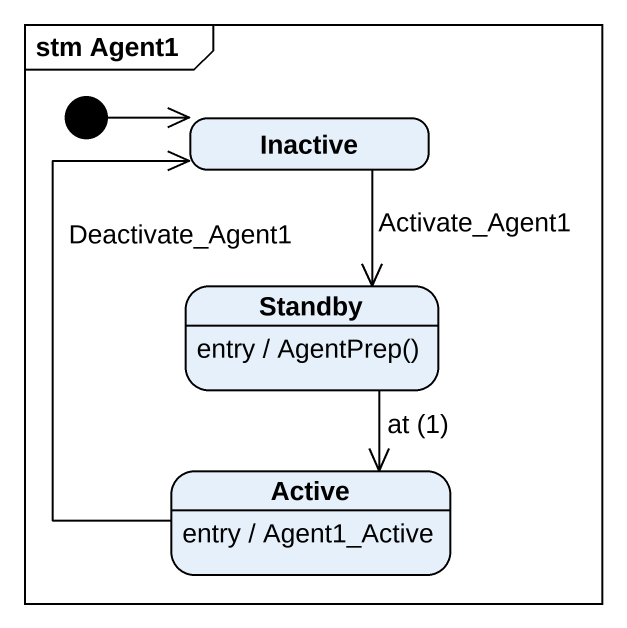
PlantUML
@startuml
mainframe stm Agent1
hide empty description
state Inactive
state Standby
Standby : entry / AgentPrep()
state Active
Active : entry / Agent1_Active
[*] -right-> Inactive
Inactive --> Standby : Activate_Agent1
Standby --> Active : at (1)
Active -up-> Inactive : Deactivate_Agent1
@enduml
